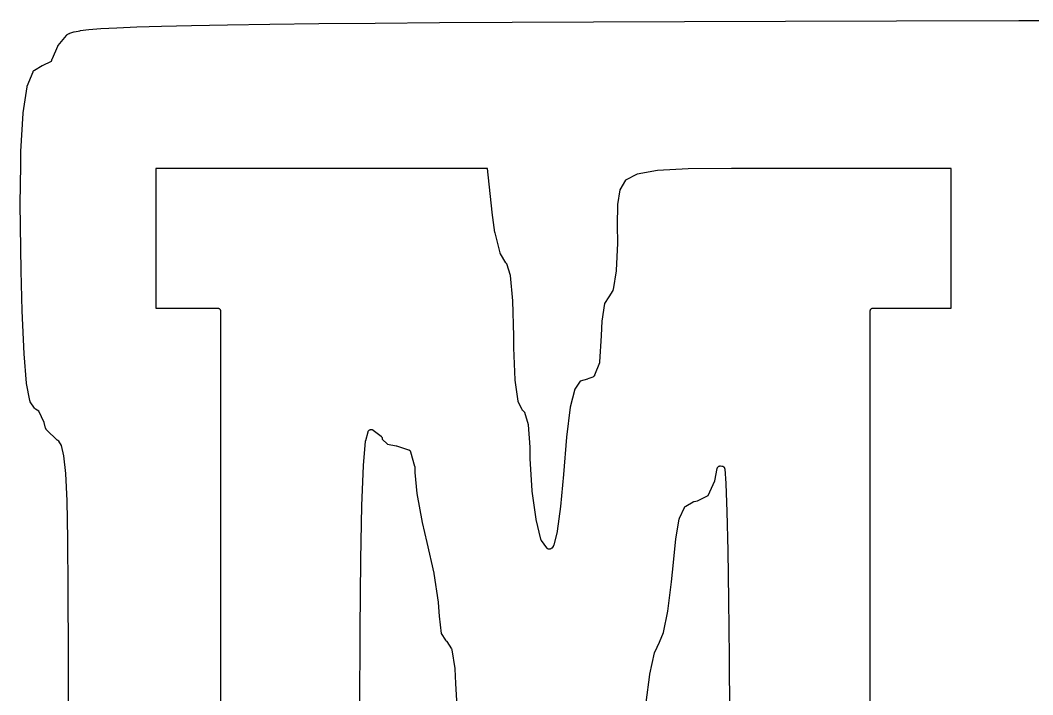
# Model space of a CAD drawing. Extents: x 87.5 to 141.1, y -115.5 to -63.3.
# Drawn here: x 88.527 to 90.115, y -64.356 to -63.298 of the extents above; entities that cross this region are included whole.
import ezdxf

# ---------------------------------------------------------------- set-up
doc = ezdxf.new("R2010")
doc.units = 0
doc.header["$MEASUREMENT"] = 0
doc.layers.add('BLACK', color=7, linetype='CONTINUOUS')

msp = doc.modelspace()

# ---------------------------------------------------------------- linework, layer by layer
at = {"layer": 'BLACK', "linetype": 'CONTINUOUS'}
for p, q in [((88.9186, -63.3037), (88.9955, -63.3029)), ((88.9955, -63.3029), (89.0839, -63.3021)), ((88.9955, -63.3029), (88.9955, -63.3029)), ((89.0839, -63.3021), (89.084, -63.3021)), ((89.084, -63.3021), (89.1847, -63.3013)), ((89.1847, -63.3013), (89.2986, -63.3006)), ((89.1847, -63.3013), (89.1847, -63.3013)), ((89.2986, -63.3006), (89.4265, -63.3)), ((89.2986, -63.3006), (89.2986, -63.3006)), ((89.4265, -63.3), (89.5691, -63.2994)), ((89.4265, -63.3), (89.4265, -63.3)), ((89.5691, -63.2994), (89.7272, -63.2989)), ((89.5691, -63.2994), (89.5691, -63.2994)), ((89.7272, -63.2989), (89.9017, -63.2984)), ((89.7272, -63.2989), (89.7272, -63.2989)), ((89.9017, -63.2984), (90.0934, -63.298)), ((89.9017, -63.2984), (89.9017, -63.2984)), ((90.0934, -63.298), (90.303, -63.2976)), ((90.0934, -63.298), (90.0934, -63.298)), ((88.6011, -63.3202), (88.6043, -63.3183)), ((88.6043, -63.3183), (88.6043, -63.3182)), ((88.6043, -63.3182), (88.6044, -63.3182)), ((88.6044, -63.3182), (88.6045, -63.3181)), ((88.6045, -63.3181), (88.6048, -63.318)), ((88.6048, -63.318), (88.6052, -63.3178)), ((88.6052, -63.3178), (88.6053, -63.3178)), ((88.6053, -63.3178), (88.6054, -63.3177)), ((88.6054, -63.3177), (88.6112, -63.3159)), ((88.6112, -63.3159), (88.6113, -63.3159)), ((88.6113, -63.3159), (88.6116, -63.3158)), ((88.6116, -63.3158), (88.6118, -63.3157)), ((88.6118, -63.3157), (88.6211, -63.314)), ((88.6211, -63.314), (88.6212, -63.314)), ((88.6212, -63.314), (88.6213, -63.314)), ((88.6213, -63.314), (88.6214, -63.3139)), ((88.6214, -63.3139), (88.635, -63.3123)), ((88.635, -63.3123), (88.6351, -63.3123)), ((88.6351, -63.3123), (88.6352, -63.3123)), ((88.6352, -63.3123), (88.6539, -63.3108)), ((88.6352, -63.3123), (88.6352, -63.3123)), ((88.6539, -63.3108), (88.654, -63.3108)), ((88.654, -63.3108), (88.6786, -63.3094)), ((88.654, -63.3108), (88.654, -63.3108)), ((88.654, -63.3108), (88.654, -63.3108)), ((88.6786, -63.3094), (88.6787, -63.3094)), ((88.6787, -63.3094), (88.71, -63.3081)), ((88.6787, -63.3094), (88.6787, -63.3094)), ((88.71, -63.3081), (88.7101, -63.3081)), ((88.7101, -63.3081), (88.7489, -63.3069)), ((88.7101, -63.3081), (88.7101, -63.3081)), ((88.7489, -63.3069), (88.749, -63.3069)), ((88.749, -63.3069), (88.7961, -63.3057)), ((88.749, -63.3069), (88.749, -63.3069)), ((88.7961, -63.3057), (88.7962, -63.3057)), ((88.7962, -63.3057), (88.8524, -63.3047)), ((88.7962, -63.3057), (88.7962, -63.3057)), ((88.8524, -63.3047), (88.9186, -63.3037)), ((88.8524, -63.3047), (88.8524, -63.3047)), ((88.8524, -63.3047), (88.8524, -63.3047)), ((88.9186, -63.3037), (88.9186, -63.3037)), ((88.9186, -63.3037), (88.9186, -63.3037)), ((88.5868, -63.3373), (88.5999, -63.3213)), ((88.5999, -63.3213), (88.6, -63.3212)), ((88.6, -63.3212), (88.6002, -63.321)), ((88.6002, -63.321), (88.6004, -63.3208)), ((88.6004, -63.3208), (88.6005, -63.3207)), ((88.6005, -63.3207), (88.6007, -63.3206)), ((88.6007, -63.3206), (88.6009, -63.3204)), ((88.6009, -63.3204), (88.6011, -63.3202)), ((88.5779, -63.3574), (88.5861, -63.3385)), ((88.5861, -63.3384), (88.5862, -63.3383)), ((88.5861, -63.3385), (88.5861, -63.3384)), ((88.5862, -63.3383), (88.5863, -63.3381)), ((88.5863, -63.3381), (88.5865, -63.3379)), ((88.5865, -63.3379), (88.5866, -63.3376)), ((88.5866, -63.3376), (88.5867, -63.3375)), ((88.5867, -63.3375), (88.5868, -63.3373)), ((88.5621, -63.3685), (88.5765, -63.3618)), ((88.5765, -63.3618), (88.5777, -63.3579)), ((88.5777, -63.3579), (88.5778, -63.3578)), ((88.5778, -63.3576), (88.5779, -63.3574)), ((88.5778, -63.3578), (88.5778, -63.3576)), ((88.5385, -63.4012), (88.5476, -63.3783)), ((88.5476, -63.3782), (88.5477, -63.3781)), ((88.5476, -63.3783), (88.5476, -63.3782)), ((88.5477, -63.3779), (88.5479, -63.3776)), ((88.5477, -63.3781), (88.5477, -63.3779)), ((88.5479, -63.3776), (88.5481, -63.3773)), ((88.5481, -63.3773), (88.5482, -63.3772)), ((88.5482, -63.3771), (88.5484, -63.3769)), ((88.5482, -63.3772), (88.5482, -63.3771)), ((88.5484, -63.3769), (88.5487, -63.3766)), ((88.5487, -63.3766), (88.5488, -63.3765)), ((88.5488, -63.3765), (88.5489, -63.3764)), ((88.5489, -63.3764), (88.5492, -63.3762)), ((88.5492, -63.3762), (88.5494, -63.376)), ((88.5494, -63.376), (88.5496, -63.3759)), ((88.5496, -63.3759), (88.5497, -63.3758)), ((88.5497, -63.3758), (88.5617, -63.3687)), ((88.5617, -63.3687), (88.5619, -63.3686)), ((88.5617, -63.3687), (88.5617, -63.3687)), ((88.5619, -63.3686), (88.5621, -63.3685)), ((88.532, -63.4429), (88.5382, -63.4022)), ((88.5382, -63.4021), (88.5383, -63.4017)), ((88.5382, -63.4022), (88.5382, -63.4021)), ((88.5382, -63.4021), (88.5382, -63.4021)), ((88.5382, -63.4022), (88.5382, -63.4022)), ((88.5383, -63.4017), (88.5384, -63.4012)), ((88.5384, -63.4012), (88.5385, -63.4012)), ((88.5385, -63.4012), (88.5385, -63.4012)), ((88.5284, -63.5035), (88.5319, -63.4433)), ((88.5319, -63.4431), (88.532, -63.4429)), ((88.5319, -63.4433), (88.5319, -63.4431)), ((88.5319, -63.4433), (88.5319, -63.4433)), ((88.5281, -63.5253), (88.5284, -63.5038)), ((88.5284, -63.5036), (88.5284, -63.5035)), ((88.5284, -63.5037), (88.5284, -63.5036)), ((88.5284, -63.5038), (88.5284, -63.5037)), ((88.5274, -63.5855), (88.5281, -63.5253)), ((88.5281, -63.5253), (88.5281, -63.5253)), ((89.2602, -63.5304), (88.7399, -63.5304)), ((88.7399, -63.5304), (88.7399, -63.749)), ((89.2673, -63.5987), (89.2602, -63.5304)), ((89.4946, -63.539), (89.4765, -63.5487)), ((89.5265, -63.5332), (89.4946, -63.539)), ((89.575, -63.5307), (89.5265, -63.5332)), ((89.6429, -63.5303), (89.575, -63.5307)), ((89.7331, -63.5304), (89.6429, -63.5303)), ((89.9872, -63.5304), (89.7331, -63.5304)), ((89.9872, -63.749), (89.9872, -63.5304)), ((89.4765, -63.5487), (89.4674, -63.5636)), ((89.4674, -63.5636), (89.4638, -63.5867)), ((88.5274, -63.5856), (88.5274, -63.5855)), ((88.5274, -63.5855), (88.5274, -63.5855)), ((88.5274, -63.5855), (88.5274, -63.5855)), ((88.5287, -63.6907), (88.5274, -63.5856)), ((89.4638, -63.5867), (89.4636, -63.6198)), ((89.2673, -63.5988), (89.2673, -63.5987)), ((89.2673, -63.5989), (89.2673, -63.5988)), ((89.2718, -63.6304), (89.2673, -63.5989)), ((89.2673, -63.5989), (89.2673, -63.5989)), ((89.4636, -63.6198), (89.4638, -63.647)), ((89.2719, -63.6306), (89.2718, -63.6304)), ((89.2719, -63.6309), (89.2719, -63.6306)), ((89.2798, -63.6626), (89.2719, -63.6309)), ((89.2719, -63.6309), (89.2719, -63.6309)), ((89.4638, -63.6473), (89.462, -63.69)), ((89.4638, -63.647), (89.4638, -63.6471)), ((89.4638, -63.6471), (89.4638, -63.6472)), ((89.4638, -63.6472), (89.4638, -63.6473)), ((89.2799, -63.6628), (89.2798, -63.6626)), ((89.28, -63.6631), (89.2799, -63.6628)), ((89.2801, -63.6633), (89.28, -63.6631)), ((89.2802, -63.6636), (89.2801, -63.6633)), ((89.2803, -63.6637), (89.2802, -63.6636)), ((89.2804, -63.6639), (89.2803, -63.6637)), ((89.2804, -63.664), (89.2804, -63.6639)), ((89.2888, -63.678), (89.2804, -63.664)), ((89.289, -63.6784), (89.2888, -63.678)), ((89.2893, -63.6787), (89.289, -63.6784)), ((89.2893, -63.6788), (89.2893, -63.6787)), ((89.2894, -63.6788), (89.2893, -63.6788)), ((89.2897, -63.6791), (89.2894, -63.6788)), ((89.2899, -63.6794), (89.2897, -63.6791)), ((89.29, -63.6794), (89.2899, -63.6794)), ((89.2906, -63.6799), (89.29, -63.6794)), ((89.296, -63.698), (89.2906, -63.6799)), ((88.5287, -63.6908), (88.5287, -63.6907)), ((88.5287, -63.6907), (88.5287, -63.6907)), ((88.5303, -63.7532), (88.5287, -63.6908)), ((89.3, -63.7375), (89.296, -63.698)), ((89.4619, -63.6906), (89.4571, -63.7198)), ((89.462, -63.6901), (89.4619, -63.6904)), ((89.4619, -63.6904), (89.4619, -63.6906)), ((89.462, -63.69), (89.462, -63.6901)), ((89.4503, -63.7313), (89.4436, -63.7418)), ((89.4564, -63.7217), (89.4503, -63.7313)), ((89.4503, -63.7313), (89.4503, -63.7313)), ((89.4503, -63.7313), (89.4503, -63.7313)), ((89.4566, -63.7214), (89.4564, -63.7217)), ((89.4568, -63.7208), (89.4566, -63.7214)), ((89.4571, -63.7199), (89.4568, -63.7208)), ((89.4571, -63.7198), (89.4571, -63.7199)), ((89.3014, -63.7932), (89.3, -63.7375)), ((89.4436, -63.7418), (89.4392, -63.7697)), ((88.5303, -63.7533), (88.5303, -63.7532)), ((88.5303, -63.7532), (88.5303, -63.7532)), ((88.5303, -63.7532), (88.5303, -63.7532)), ((88.5333, -63.8206), (88.5303, -63.7533)), ((88.7399, -63.749), (88.8366, -63.749)), ((88.8366, -63.749), (88.8371, -63.7491)), ((88.8371, -63.7491), (88.8375, -63.7491)), ((88.8375, -63.7491), (88.8375, -63.7491)), ((88.8375, -63.7491), (88.8375, -63.7491)), ((88.8375, -63.7491), (88.8381, -63.7493)), ((88.8381, -63.7493), (88.8384, -63.7494)), ((88.8384, -63.7494), (88.8385, -63.7494)), ((88.8385, -63.7494), (88.8385, -63.7494)), ((88.8385, -63.7494), (88.839, -63.7497)), ((88.839, -63.7497), (88.8393, -63.7499)), ((88.8393, -63.7499), (88.8393, -63.7499)), ((88.8393, -63.7499), (88.8393, -63.7499)), ((88.8393, -63.7499), (88.8397, -63.7502)), ((88.8397, -63.7502), (88.84, -63.7505)), ((88.84, -63.7505), (88.8401, -63.7505)), ((88.8401, -63.7505), (88.8401, -63.7505)), ((88.8401, -63.7505), (88.8403, -63.7508)), ((88.8403, -63.7508), (88.8407, -63.7512)), ((88.8407, -63.7512), (88.8407, -63.7512)), ((88.8407, -63.7512), (88.8407, -63.7513)), ((88.8407, -63.7513), (88.8409, -63.7517)), ((88.8409, -63.7517), (88.8411, -63.7521)), ((88.8411, -63.7521), (88.8411, -63.7521)), ((88.8411, -63.7521), (88.8411, -63.7521)), ((88.8411, -63.7521), (88.8413, -63.7525)), ((88.8413, -63.7525), (88.8414, -63.753)), ((88.8414, -63.753), (88.8414, -63.753)), ((88.8414, -63.753), (88.8414, -63.7531)), ((88.8414, -63.7531), (88.8414, -63.7534)), ((88.8414, -63.7534), (88.8415, -63.754)), ((88.8415, -63.754), (88.8415, -64.8209)), ((89.8602, -63.7539), (89.8603, -63.7534)), ((89.8602, -64.8208), (89.8602, -63.7539)), ((89.8603, -63.753), (89.8605, -63.7524)), ((89.8603, -63.7534), (89.8603, -63.753)), ((89.8603, -63.753), (89.8603, -63.753)), ((89.8603, -63.753), (89.8603, -63.753)), ((89.8605, -63.7524), (89.8606, -63.7521)), ((89.8606, -63.752), (89.8609, -63.7515)), ((89.8606, -63.7521), (89.8606, -63.752)), ((89.8606, -63.752), (89.8606, -63.752)), ((89.8609, -63.7515), (89.8611, -63.7512)), ((89.8611, -63.7512), (89.8614, -63.7508)), ((89.8611, -63.7512), (89.8611, -63.7512)), ((89.8611, -63.7512), (89.8611, -63.7512)), ((89.8614, -63.7508), (89.8617, -63.7505)), ((89.8617, -63.7504), (89.862, -63.7502)), ((89.8617, -63.7505), (89.8617, -63.7504)), ((89.8617, -63.7504), (89.8617, -63.7504)), ((89.862, -63.7502), (89.8624, -63.7498)), ((89.8624, -63.7498), (89.8624, -63.7498)), ((89.8624, -63.7498), (89.8625, -63.7498)), ((89.8625, -63.7498), (89.8629, -63.7496)), ((89.8629, -63.7496), (89.8633, -63.7494)), ((89.8633, -63.7494), (89.8637, -63.7492)), ((89.8633, -63.7494), (89.8633, -63.7494)), ((89.8633, -63.7494), (89.8633, -63.7494)), ((89.8637, -63.7492), (89.8642, -63.7491)), ((89.8642, -63.7491), (89.8642, -63.7491)), ((89.8642, -63.7491), (89.8643, -63.7491)), ((89.8643, -63.7491), (89.8647, -63.749)), ((89.8647, -63.749), (89.8652, -63.749)), ((89.8652, -63.749), (89.9872, -63.749)), ((89.4392, -63.7697), (89.4384, -63.7923)), ((89.3015, -63.8113), (89.3014, -63.7932)), ((89.4384, -63.7924), (89.436, -63.8334)), ((89.4384, -63.7923), (89.4384, -63.7924)), ((89.4384, -63.7924), (89.4384, -63.7924)), ((89.4384, -63.7924), (89.4384, -63.7924)), ((89.3015, -63.8114), (89.3015, -63.8113)), ((89.3015, -63.8113), (89.3015, -63.8113)), ((89.3037, -63.8615), (89.3015, -63.8114)), ((89.3015, -63.8114), (89.3015, -63.8114)), ((88.5333, -63.8207), (88.5333, -63.8206)), ((88.5333, -63.8208), (88.5333, -63.8207)), ((88.5333, -63.8209), (88.5333, -63.8208)), ((88.5372, -63.8668), (88.5333, -63.8209)), ((89.4357, -63.8349), (89.428, -63.8545)), ((89.4358, -63.8347), (89.4357, -63.8349)), ((89.4359, -63.8344), (89.4358, -63.8347)), ((89.436, -63.834), (89.4359, -63.8342)), ((89.4359, -63.8342), (89.4359, -63.8344)), ((89.436, -63.8334), (89.436, -63.8335)), ((89.436, -63.8335), (89.436, -63.8337)), ((89.436, -63.8337), (89.436, -63.834)), ((89.4251, -63.8573), (89.4175, -63.8603)), ((89.4252, -63.8573), (89.4251, -63.8573)), ((89.4256, -63.8571), (89.4252, -63.8573)), ((89.4252, -63.8573), (89.4252, -63.8573)), ((89.426, -63.8569), (89.4256, -63.8571)), ((89.4261, -63.8568), (89.426, -63.8568)), ((89.426, -63.8568), (89.426, -63.8569)), ((89.4264, -63.8565), (89.4261, -63.8568)), ((89.4267, -63.8563), (89.4264, -63.8565)), ((89.4268, -63.8562), (89.4267, -63.8563)), ((89.4269, -63.8562), (89.4268, -63.8562)), ((89.4271, -63.8559), (89.4269, -63.8562)), ((89.4274, -63.8556), (89.4271, -63.8559)), ((89.4275, -63.8554), (89.4274, -63.8555)), ((89.4274, -63.8555), (89.4274, -63.8556)), ((89.4277, -63.8551), (89.4275, -63.8554)), ((89.4279, -63.8547), (89.4277, -63.8551)), ((89.428, -63.8545), (89.4279, -63.8546)), ((89.4279, -63.8546), (89.4279, -63.8546)), ((89.4279, -63.8546), (89.4279, -63.8547)), ((88.5373, -63.867), (88.5372, -63.8668)), ((88.5373, -63.8672), (88.5373, -63.867)), ((88.5373, -63.8673), (88.5373, -63.8672)), ((88.5424, -63.8941), (88.5373, -63.8673)), ((89.3037, -63.8617), (89.3037, -63.8615)), ((89.3037, -63.8619), (89.3037, -63.8617)), ((89.308, -63.8951), (89.3037, -63.8619)), ((89.3037, -63.8619), (89.3037, -63.8619)), ((89.4054, -63.8639), (89.3969, -63.8764)), ((89.4171, -63.8604), (89.4054, -63.8639)), ((89.4173, -63.8603), (89.4171, -63.8604)), ((89.4174, -63.8603), (89.4173, -63.8603)), ((89.4175, -63.8603), (89.4174, -63.8603)), ((89.3969, -63.8764), (89.3897, -63.9045)), ((88.5425, -63.8945), (88.5424, -63.8941)), ((88.5427, -63.895), (88.5425, -63.8945)), ((88.5427, -63.8951), (88.5427, -63.895)), ((88.5427, -63.895), (88.5427, -63.895)), ((88.5429, -63.8954), (88.5427, -63.8951)), ((88.5431, -63.8959), (88.5429, -63.8954)), ((88.5432, -63.8959), (88.5431, -63.8959)), ((88.5497, -63.906), (88.5432, -63.8959)), ((88.5498, -63.9061), (88.5497, -63.906)), ((88.5499, -63.9062), (88.5498, -63.9061)), ((88.5501, -63.9065), (88.5499, -63.9062)), ((88.5504, -63.9067), (88.5501, -63.9065)), ((88.5505, -63.9068), (88.5504, -63.9067)), ((88.5506, -63.9069), (88.5505, -63.9068)), ((88.5508, -63.9071), (88.5506, -63.9069)), ((89.3081, -63.8954), (89.308, -63.8951)), ((89.3082, -63.8957), (89.3081, -63.8954)), ((89.3082, -63.8959), (89.3082, -63.8957)), ((89.3083, -63.896), (89.3082, -63.8959)), ((89.3084, -63.8963), (89.3083, -63.896)), ((89.3085, -63.8966), (89.3084, -63.8963)), ((89.3085, -63.8967), (89.3085, -63.8966)), ((89.3146, -63.9087), (89.3085, -63.8967)), ((89.3897, -63.9045), (89.3838, -63.9515)), ((88.5511, -63.9074), (88.5508, -63.9071)), ((88.5512, -63.9074), (88.5511, -63.9074)), ((88.5513, -63.9075), (88.5512, -63.9074)), ((88.5514, -63.9076), (88.5513, -63.9075)), ((88.5566, -63.9106), (88.5514, -63.9076)), ((88.565, -63.9286), (88.5566, -63.9106)), ((89.3147, -63.9087), (89.3146, -63.9087)), ((89.3149, -63.9091), (89.3147, -63.9087)), ((89.3147, -63.9087), (89.3147, -63.9087)), ((89.3152, -63.9095), (89.3149, -63.9091)), ((89.3156, -63.9099), (89.3152, -63.9095)), ((89.3152, -63.9095), (89.3152, -63.9095)), ((89.3152, -63.9095), (89.3152, -63.9095)), ((89.3158, -63.9102), (89.3156, -63.9099)), ((89.3159, -63.9102), (89.3158, -63.9102)), ((89.316, -63.9103), (89.3159, -63.9102)), ((89.3159, -63.9102), (89.3159, -63.9102)), ((89.3189, -63.9127), (89.316, -63.9103)), ((89.3245, -63.9324), (89.3189, -63.9127)), ((88.5671, -63.9374), (88.565, -63.9286)), ((88.5672, -63.9377), (88.5671, -63.9374)), ((88.5673, -63.9382), (88.5672, -63.9377)), ((88.5674, -63.9382), (88.5673, -63.9382)), ((88.5674, -63.9383), (88.5674, -63.9382)), ((88.5676, -63.9386), (88.5674, -63.9383)), ((88.5678, -63.939), (88.5676, -63.9386)), ((89.3269, -63.967), (89.3245, -63.9324)), ((88.5679, -63.9391), (88.5678, -63.939)), ((88.5682, -63.9394), (88.5679, -63.9391)), ((88.5679, -63.9391), (88.5679, -63.9391)), ((88.5684, -63.9398), (88.5682, -63.9394)), ((88.5685, -63.9398), (88.5684, -63.9398)), ((88.5854, -63.9562), (88.5685, -63.9398)), ((89.0691, -63.9568), (89.0728, -63.9432)), ((89.0728, -63.9431), (89.073, -63.9427)), ((89.0728, -63.9432), (89.0728, -63.9431)), ((89.073, -63.9427), (89.0732, -63.9423)), ((89.0732, -63.9422), (89.0735, -63.9418)), ((89.0732, -63.9423), (89.0732, -63.9422)), ((89.0732, -63.9422), (89.0732, -63.9422)), ((89.0735, -63.9418), (89.0737, -63.9414)), ((89.0737, -63.9414), (89.0741, -63.9411)), ((89.0737, -63.9414), (89.0737, -63.9414)), ((89.0737, -63.9414), (89.0737, -63.9414)), ((89.0741, -63.9411), (89.0744, -63.9407)), ((89.0744, -63.9407), (89.0747, -63.9405)), ((89.0744, -63.9407), (89.0744, -63.9407)), ((89.0744, -63.9407), (89.0744, -63.9407)), ((89.0747, -63.9405), (89.0752, -63.9402)), ((89.0752, -63.9402), (89.0756, -63.94)), ((89.0752, -63.9402), (89.0752, -63.9402)), ((89.0752, -63.9402), (89.0752, -63.9402)), ((89.0756, -63.94), (89.076, -63.9398)), ((89.076, -63.9398), (89.0761, -63.9398)), ((89.0761, -63.9398), (89.0765, -63.9397)), ((89.0761, -63.9398), (89.0761, -63.9398)), ((89.0765, -63.9397), (89.077, -63.9396)), ((89.077, -63.9396), (89.0772, -63.9395)), ((89.0772, -63.9395), (89.0772, -63.9395)), ((89.0772, -63.9395), (89.0777, -63.9395)), ((89.0777, -63.9395), (89.0782, -63.9395)), ((89.0782, -63.9395), (89.0782, -63.9395)), ((89.0782, -63.9395), (89.0782, -63.9395)), ((89.0782, -63.9395), (89.0787, -63.9396)), ((89.0787, -63.9396), (89.0792, -63.9397)), ((89.0792, -63.9397), (89.0792, -63.9397)), ((89.0792, -63.9397), (89.0792, -63.9397)), ((89.0792, -63.9397), (89.0796, -63.9399)), ((89.0796, -63.9399), (89.0801, -63.94)), ((89.0801, -63.94), (89.0801, -63.94)), ((89.0801, -63.94), (89.0801, -63.9401)), ((89.0801, -63.9401), (89.0804, -63.9403)), ((89.0804, -63.9403), (89.0809, -63.9406)), ((89.0809, -63.9406), (89.0932, -63.9502)), ((89.0932, -63.9502), (89.0933, -63.9503)), ((89.0933, -63.9503), (89.0936, -63.9506)), ((89.0936, -63.9506), (89.0939, -63.9509)), ((89.0939, -63.9509), (89.0939, -63.9509)), ((89.0939, -63.9509), (89.094, -63.951)), ((89.094, -63.951), (89.0942, -63.9513)), ((89.0942, -63.9513), (89.0945, -63.9517)), ((89.0945, -63.9517), (89.0945, -63.9517)), ((89.0945, -63.9517), (89.0945, -63.9518)), ((89.0945, -63.9518), (89.0947, -63.9522)), ((89.0947, -63.9522), (89.0949, -63.9526)), ((89.0949, -63.9526), (89.0949, -63.9526)), ((89.0949, -63.9526), (89.0949, -63.9527)), ((89.0949, -63.9527), (89.095, -63.9531)), ((89.095, -63.9531), (89.0951, -63.9536)), ((89.0951, -63.9536), (89.0952, -63.9548)), ((89.3838, -63.9515), (89.3791, -64.0101)), ((88.5855, -63.9563), (88.5854, -63.9562)), ((88.5854, -63.9562), (88.5854, -63.9562)), ((88.5858, -63.9565), (88.5855, -63.9563)), ((88.5861, -63.9568), (88.5858, -63.9565)), ((88.5862, -63.9568), (88.5861, -63.9568)), ((88.5862, -63.9569), (88.5862, -63.9568)), ((88.5863, -63.9569), (88.5862, -63.9569)), ((88.5881, -63.958), (88.5863, -63.9569)), ((88.5922, -63.9646), (88.5881, -63.958)), ((88.596, -63.9806), (88.5922, -63.9646)), ((89.0658, -63.9961), (89.0689, -63.9578)), ((89.0689, -63.9577), (89.069, -63.9572)), ((89.0689, -63.9578), (89.0689, -63.9577)), ((89.069, -63.9572), (89.0691, -63.9568)), ((89.0952, -63.9548), (89.1035, -63.9628)), ((89.1035, -63.9628), (89.1167, -63.965)), ((89.1167, -63.965), (89.1168, -63.965)), ((89.1168, -63.965), (89.1171, -63.9651)), ((89.1171, -63.9651), (89.1175, -63.9651)), ((89.1175, -63.9651), (89.1362, -63.9713)), ((89.3272, -63.9848), (89.3269, -63.967)), ((88.5989, -64.0088), (88.596, -63.9806)), ((89.1362, -63.9713), (89.1362, -63.9713)), ((89.1362, -63.9713), (89.1367, -63.9715)), ((89.1367, -63.9715), (89.1371, -63.9716)), ((89.1371, -63.9716), (89.1371, -63.9717)), ((89.1371, -63.9717), (89.1371, -63.9717)), ((89.1371, -63.9717), (89.1375, -63.972)), ((89.1375, -63.972), (89.1379, -63.9722)), ((89.1379, -63.9722), (89.1379, -63.9722)), ((89.1379, -63.9722), (89.1379, -63.9722)), ((89.1379, -63.9722), (89.1382, -63.9726)), ((89.1382, -63.9726), (89.1385, -63.9729)), ((89.1385, -63.9729), (89.1385, -63.9729)), ((89.1385, -63.9729), (89.1386, -63.973)), ((89.1386, -63.973), (89.1388, -63.9734)), ((89.1388, -63.9734), (89.1391, -63.9737)), ((89.1391, -63.9737), (89.1391, -63.9738)), ((89.1391, -63.9738), (89.1391, -63.9738)), ((89.1391, -63.9738), (89.1392, -63.9742)), ((89.1392, -63.9742), (89.1394, -63.9746)), ((89.1394, -63.9746), (89.1459, -63.9972)), ((89.3272, -63.9849), (89.3272, -63.9848)), ((89.3272, -63.9848), (89.3272, -63.9848)), ((89.3272, -63.985), (89.3272, -63.9849)), ((89.3303, -64.036), (89.3272, -63.985)), ((89.0633, -64.0586), (89.0658, -63.9963)), ((89.0658, -63.9962), (89.0658, -63.9961)), ((89.0658, -63.9961), (89.0658, -63.9961)), ((89.0658, -63.9963), (89.0658, -63.9962)), ((89.1459, -63.9972), (89.1459, -63.9973)), ((89.1459, -63.9973), (89.1459, -63.9974)), ((89.1459, -63.9974), (89.146, -63.9975)), ((89.146, -63.9975), (89.146, -63.9979)), ((89.146, -63.9979), (89.1461, -63.9983)), ((89.1461, -63.9983), (89.1461, -63.9984)), ((89.1461, -63.9984), (89.1461, -63.9985)), ((89.1461, -63.9985), (89.1463, -64.0071)), ((89.6166, -64.0203), (89.6204, -64.0007)), ((89.6204, -64.0003), (89.6206, -64)), ((89.6204, -64.0005), (89.6204, -64.0003)), ((89.6204, -64.0006), (89.6204, -64.0005)), ((89.6204, -64.0007), (89.6204, -64.0006)), ((89.6206, -64), (89.6207, -63.9997)), ((89.6207, -63.9996), (89.6208, -63.9994)), ((89.6207, -63.9997), (89.6207, -63.9996)), ((89.6208, -63.9994), (89.621, -63.9991)), ((89.621, -63.9991), (89.6211, -63.9989)), ((89.6211, -63.9989), (89.6212, -63.9987)), ((89.6212, -63.9987), (89.6213, -63.9986)), ((89.6213, -63.9986), (89.6215, -63.9984)), ((89.6215, -63.9984), (89.6217, -63.9981)), ((89.6217, -63.9981), (89.6219, -63.998)), ((89.6219, -63.998), (89.622, -63.9979)), ((89.622, -63.9979), (89.6223, -63.9977)), ((89.6223, -63.9977), (89.6225, -63.9975)), ((89.6225, -63.9975), (89.6226, -63.9974)), ((89.6226, -63.9974), (89.6228, -63.9973)), ((89.6228, -63.9973), (89.6231, -63.9972)), ((89.6231, -63.9972), (89.6234, -63.997)), ((89.6234, -63.997), (89.6235, -63.997)), ((89.6235, -63.997), (89.6237, -63.9969)), ((89.6237, -63.9969), (89.624, -63.9968)), ((89.624, -63.9968), (89.6243, -63.9967)), ((89.6243, -63.9967), (89.6245, -63.9967)), ((89.6245, -63.9967), (89.6246, -63.9967)), ((89.6246, -63.9967), (89.625, -63.9967)), ((89.625, -63.9967), (89.6253, -63.9967)), ((89.6253, -63.9967), (89.6254, -63.9967)), ((89.6254, -63.9967), (89.6256, -63.9967)), ((89.6256, -63.9967), (89.6274, -63.9968)), ((89.6274, -63.9968), (89.6275, -63.9968)), ((89.6275, -63.9968), (89.6276, -63.9968)), ((89.6276, -63.9968), (89.6277, -63.9968)), ((89.6277, -63.9968), (89.6281, -63.9969)), ((89.6281, -63.9969), (89.6285, -63.997)), ((89.6285, -63.997), (89.6286, -63.997)), ((89.6286, -63.997), (89.6287, -63.997)), ((89.6287, -63.997), (89.629, -63.9972)), ((89.629, -63.9972), (89.6294, -63.9973)), ((89.6294, -63.9973), (89.6295, -63.9974)), ((89.6295, -63.9974), (89.6296, -63.9974)), ((89.6296, -63.9974), (89.6299, -63.9976)), ((89.6299, -63.9976), (89.6302, -63.9978)), ((89.6302, -63.9978), (89.6303, -63.9979)), ((89.6303, -63.9979), (89.6304, -63.998)), ((89.6304, -63.998), (89.6306, -63.9983)), ((89.6306, -63.9983), (89.6309, -63.9985)), ((89.6309, -63.9985), (89.631, -63.9986)), ((89.631, -63.9986), (89.6311, -63.9987)), ((89.6311, -63.9987), (89.6312, -63.999)), ((89.6312, -63.999), (89.6315, -63.9993)), ((89.6315, -63.9993), (89.6315, -63.9994)), ((89.6315, -63.9994), (89.6316, -63.9995)), ((89.6316, -63.9995), (89.6317, -63.9999)), ((89.6317, -63.9999), (89.6319, -64.0002)), ((89.6319, -64.0002), (89.6319, -64.0003)), ((89.6319, -64.0003), (89.6319, -64.0004)), ((89.6319, -64.0004), (89.632, -64.0008)), ((89.632, -64.0008), (89.6321, -64.0011)), ((89.6321, -64.0011), (89.6321, -64.0013)), ((89.6321, -64.0013), (89.6321, -64.0014)), ((89.6321, -64.0014), (89.6339, -64.0244)), ((88.6009, -64.0516), (88.5989, -64.0088)), ((89.1463, -64.0071), (89.1495, -64.0399)), ((89.3791, -64.0102), (89.3746, -64.0601)), ((89.3791, -64.0101), (89.3791, -64.0102)), ((89.6063, -64.0432), (89.6166, -64.0203)), ((89.6339, -64.0244), (89.6339, -64.0245)), ((89.6339, -64.0245), (89.6339, -64.0246)), ((89.6339, -64.0246), (89.6339, -64.0246)), ((89.6339, -64.0246), (89.6356, -64.0681)), ((89.1495, -64.0399), (89.1577, -64.0852)), ((89.3304, -64.0361), (89.3303, -64.036)), ((89.3304, -64.0363), (89.3304, -64.0361)), ((89.3362, -64.0804), (89.3304, -64.0363)), ((89.3304, -64.0363), (89.3304, -64.0363)), ((89.5892, -64.0515), (89.6063, -64.0432)), ((88.6021, -64.1114), (88.6009, -64.0516)), ((89.0615, -64.1442), (89.0633, -64.0587)), ((89.0633, -64.0587), (89.0633, -64.0586)), ((89.0633, -64.0586), (89.0633, -64.0586)), ((89.0633, -64.0586), (89.0633, -64.0586)), ((89.3745, -64.0603), (89.3693, -64.0988)), ((89.3746, -64.0602), (89.3745, -64.0603)), ((89.3746, -64.0601), (89.3746, -64.0601)), ((89.3746, -64.0601), (89.3746, -64.0602)), ((89.5612, -64.0786), (89.5689, -64.0621)), ((89.5689, -64.062), (89.5691, -64.0616)), ((89.5689, -64.0621), (89.5689, -64.062)), ((89.5689, -64.062), (89.5689, -64.062)), ((89.5689, -64.062), (89.5689, -64.062)), ((89.5691, -64.0616), (89.5694, -64.0612)), ((89.5694, -64.0612), (89.5698, -64.0608)), ((89.5694, -64.0612), (89.5694, -64.0612)), ((89.5694, -64.0612), (89.5694, -64.0612)), ((89.5698, -64.0608), (89.5701, -64.0605)), ((89.5701, -64.0604), (89.5705, -64.0601)), ((89.5701, -64.0605), (89.5701, -64.0604)), ((89.5701, -64.0605), (89.5701, -64.0605)), ((89.5705, -64.0601), (89.5708, -64.0599)), ((89.5708, -64.0599), (89.5708, -64.0599)), ((89.5708, -64.0599), (89.5709, -64.0599)), ((89.5709, -64.0599), (89.5825, -64.0531)), ((89.5825, -64.053), (89.5828, -64.0529)), ((89.5825, -64.0531), (89.5825, -64.053)), ((89.5828, -64.0529), (89.5831, -64.0528)), ((89.5831, -64.0528), (89.5833, -64.0527)), ((89.5833, -64.0527), (89.5834, -64.0526)), ((89.5834, -64.0526), (89.5837, -64.0526)), ((89.5837, -64.0526), (89.584, -64.0525)), ((89.584, -64.0525), (89.5892, -64.0515)), ((89.3363, -64.0806), (89.3362, -64.0804)), ((89.3363, -64.0808), (89.3363, -64.0806)), ((89.3363, -64.0809), (89.3363, -64.0808)), ((89.3438, -64.1118), (89.3363, -64.0809)), ((89.5553, -64.1113), (89.5608, -64.0799)), ((89.5608, -64.0797), (89.5609, -64.0795)), ((89.5608, -64.0798), (89.5608, -64.0797)), ((89.5608, -64.0799), (89.5608, -64.0798)), ((89.5609, -64.0795), (89.561, -64.0792)), ((89.561, -64.0792), (89.5611, -64.0788)), ((89.5611, -64.0787), (89.5612, -64.0786)), ((89.5611, -64.0788), (89.5611, -64.0787)), ((89.6356, -64.0681), (89.6356, -64.0682)), ((89.6356, -64.0682), (89.6356, -64.0682)), ((89.6356, -64.0682), (89.6371, -64.1297)), ((89.1577, -64.0852), (89.1652, -64.1169)), ((88.6027, -64.1912), (88.6021, -64.1114)), ((89.344, -64.1122), (89.3438, -64.1118)), ((89.3441, -64.1126), (89.344, -64.1122)), ((89.3441, -64.1127), (89.3441, -64.1126)), ((89.3442, -64.1127), (89.3441, -64.1127)), ((89.3444, -64.1131), (89.3442, -64.1127)), ((89.3446, -64.1135), (89.3444, -64.1131)), ((89.3692, -64.0993), (89.364, -64.1209)), ((89.3693, -64.0989), (89.3692, -64.0991)), ((89.3692, -64.0991), (89.3692, -64.0993)), ((89.3693, -64.0988), (89.3693, -64.0989)), ((89.5503, -64.1633), (89.5553, -64.1117)), ((89.5553, -64.1115), (89.5553, -64.1113)), ((89.5553, -64.1116), (89.5553, -64.1115)), ((89.5553, -64.1117), (89.5553, -64.1116)), ((89.1652, -64.1169), (89.1652, -64.1169)), ((89.1652, -64.1169), (89.1652, -64.1169)), ((89.1652, -64.1169), (89.1759, -64.165)), ((89.3529, -64.1252), (89.3446, -64.1135)), ((89.3446, -64.1135), (89.3446, -64.1135)), ((89.353, -64.1253), (89.3529, -64.1252)), ((89.3531, -64.1255), (89.353, -64.1253)), ((89.3533, -64.1257), (89.3531, -64.1255)), ((89.3535, -64.1259), (89.3533, -64.1257)), ((89.3536, -64.126), (89.3535, -64.1259)), ((89.3538, -64.1261), (89.3536, -64.126)), ((89.354, -64.1263), (89.3538, -64.1261)), ((89.3543, -64.1265), (89.354, -64.1263)), ((89.3544, -64.1266), (89.3543, -64.1265)), ((89.3546, -64.1267), (89.3544, -64.1266)), ((89.3549, -64.1268), (89.3546, -64.1267)), ((89.3552, -64.127), (89.3549, -64.1268)), ((89.3553, -64.127), (89.3552, -64.127)), ((89.3555, -64.1271), (89.3553, -64.127)), ((89.3558, -64.1271), (89.3555, -64.1271)), ((89.3561, -64.1272), (89.3558, -64.1271)), ((89.3563, -64.1272), (89.3561, -64.1272)), ((89.3564, -64.1273), (89.3563, -64.1272)), ((89.3567, -64.1273), (89.3564, -64.1273)), ((89.3571, -64.1273), (89.3567, -64.1273)), ((89.3572, -64.1273), (89.3571, -64.1273)), ((89.3574, -64.1273), (89.3572, -64.1273)), ((89.3577, -64.1272), (89.3574, -64.1273)), ((89.358, -64.1272), (89.3577, -64.1272)), ((89.3582, -64.1271), (89.358, -64.1272)), ((89.3584, -64.1271), (89.3582, -64.1271)), ((89.3587, -64.127), (89.3584, -64.1271)), ((89.359, -64.1269), (89.3587, -64.127)), ((89.3591, -64.1268), (89.359, -64.1269)), ((89.3593, -64.1267), (89.3591, -64.1268)), ((89.3595, -64.1266), (89.3593, -64.1267)), ((89.3598, -64.1264), (89.3595, -64.1266)), ((89.3599, -64.1263), (89.3598, -64.1264)), ((89.3601, -64.1262), (89.3599, -64.1263)), ((89.3603, -64.126), (89.3601, -64.1262)), ((89.3606, -64.1258), (89.3603, -64.126)), ((89.3607, -64.1256), (89.3606, -64.1258)), ((89.3608, -64.1255), (89.3607, -64.1256)), ((89.363, -64.1229), (89.3608, -64.1255)), ((89.3608, -64.1255), (89.3608, -64.1255)), ((89.3631, -64.1227), (89.363, -64.1228)), ((89.363, -64.1228), (89.363, -64.1229)), ((89.3633, -64.1224), (89.3631, -64.1227)), ((89.3635, -64.122), (89.3633, -64.1224)), ((89.3636, -64.1219), (89.3635, -64.122)), ((89.3637, -64.1215), (89.3636, -64.1218)), ((89.3636, -64.1218), (89.3636, -64.1219)), ((89.3639, -64.1211), (89.3637, -64.1215)), ((89.364, -64.1209), (89.3639, -64.1209)), ((89.3639, -64.1209), (89.3639, -64.121)), ((89.3639, -64.121), (89.3639, -64.1211)), ((89.0605, -64.2525), (89.0615, -64.1443)), ((89.0615, -64.1443), (89.0615, -64.1442)), ((89.0615, -64.1442), (89.0615, -64.1442)), ((89.6371, -64.1297), (89.6371, -64.1298)), ((89.6371, -64.1298), (89.6371, -64.1298)), ((89.6371, -64.1298), (89.6383, -64.2068)), ((89.1759, -64.165), (89.1759, -64.1651)), ((89.1759, -64.1651), (89.1759, -64.1652)), ((89.1759, -64.1652), (89.1759, -64.1653)), ((89.1759, -64.1653), (89.1829, -64.2103)), ((89.5489, -64.1784), (89.5503, -64.1633)), ((89.5503, -64.1633), (89.5503, -64.1633)), ((89.5503, -64.1633), (89.5503, -64.1633)), ((88.6027, -64.1913), (88.6027, -64.1912)), ((88.6029, -64.2937), (88.6027, -64.1913)), ((89.543, -64.2247), (89.5489, -64.1784)), ((89.6383, -64.2068), (89.6383, -64.2068)), ((89.6383, -64.2068), (89.6383, -64.2068)), ((89.6383, -64.2068), (89.6393, -64.2969)), ((89.1829, -64.2103), (89.1829, -64.2104)), ((89.1829, -64.2104), (89.1829, -64.2106)), ((89.1829, -64.2106), (89.1829, -64.2107)), ((89.1829, -64.2107), (89.1844, -64.2324)), ((89.1844, -64.2324), (89.1876, -64.2595)), ((89.5362, -64.2582), (89.543, -64.2247)), ((89.0601, -64.3826), (89.0605, -64.2525)), ((89.0605, -64.2525), (89.0605, -64.2525)), ((89.1876, -64.2595), (89.1942, -64.2702)), ((89.1942, -64.2702), (89.1944, -64.2703)), ((89.1944, -64.2703), (89.1947, -64.2704)), ((89.1947, -64.2704), (89.1948, -64.2705)), ((89.1948, -64.2705), (89.195, -64.2706)), ((89.195, -64.2706), (89.1952, -64.2708)), ((89.1952, -64.2708), (89.1955, -64.271)), ((89.1955, -64.271), (89.1956, -64.2711)), ((89.1956, -64.2711), (89.1957, -64.2713)), ((89.1957, -64.2713), (89.1959, -64.2715)), ((89.1959, -64.2715), (89.1961, -64.2717)), ((89.1961, -64.2717), (89.1962, -64.2719)), ((89.1962, -64.2719), (89.1963, -64.272)), ((89.1963, -64.272), (89.2036, -64.2834)), ((89.5296, -64.2731), (89.5362, -64.2582)), ((89.2036, -64.2834), (89.2036, -64.2835)), ((89.2036, -64.2835), (89.2036, -64.2835)), ((89.2036, -64.2835), (89.2036, -64.2835)), ((89.2036, -64.2835), (89.2037, -64.2837)), ((89.2037, -64.2837), (89.204, -64.2844)), ((89.204, -64.2844), (89.204, -64.2844)), ((89.204, -64.2844), (89.204, -64.2844)), ((89.204, -64.2844), (89.2041, -64.2847)), ((89.2041, -64.2847), (89.2043, -64.2853)), ((89.2043, -64.2853), (89.2043, -64.2853)), ((89.2043, -64.2853), (89.2043, -64.2853)), ((89.2043, -64.2853), (89.2089, -64.3145)), ((89.5224, -64.2886), (89.5296, -64.2731)), ((88.6029, -64.3431), (88.6029, -64.2937)), ((88.6029, -64.2937), (88.6029, -64.2937)), ((89.5146, -64.3233), (89.522, -64.2896)), ((89.522, -64.2895), (89.5222, -64.2891)), ((89.522, -64.2896), (89.522, -64.2895)), ((89.522, -64.2895), (89.522, -64.2895)), ((89.522, -64.2896), (89.522, -64.2896)), ((89.5222, -64.2891), (89.5223, -64.2886)), ((89.5223, -64.2886), (89.5223, -64.2886)), ((89.5223, -64.2886), (89.5224, -64.2886)), ((89.6393, -64.2969), (89.6393, -64.2969)), ((89.6393, -64.2969), (89.6398, -64.3858)), ((89.2089, -64.3145), (89.2089, -64.3146)), ((89.2089, -64.3146), (89.2089, -64.3149)), ((89.2089, -64.3149), (89.2089, -64.3151)), ((89.2089, -64.3151), (89.2098, -64.3379)), ((89.5088, -64.368), (89.5145, -64.3237)), ((89.5145, -64.3237), (89.5146, -64.3236)), ((89.5146, -64.3234), (89.5146, -64.3233)), ((89.5146, -64.3236), (89.5146, -64.3234)), ((88.6025, -64.435), (88.6029, -64.3432)), ((88.6029, -64.3432), (88.6029, -64.3431)), ((89.2098, -64.3379), (89.2118, -64.3737))]:
    msp.add_line(p, q, dxfattribs=at)

doc.saveas('drawing.dxf')
